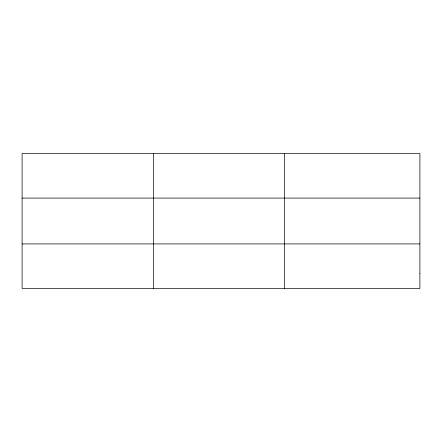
<?xml version="1.0" encoding="UTF-8"?>
<svg xmlns="http://www.w3.org/2000/svg" width="442" height="442" viewBox="0 0 442 442"><rect width="100%" height="100%" fill="white"/><g stroke="black" fill="none" stroke-linecap="round" stroke-linejoin="round"><path stroke-width="0.66" d="M153.374 288.405L153.374 153.595M284.648 288.405L284.648 153.595M22.1 198.082L419.9 198.082M22.1 243.918L419.9 243.918M419.9 273.576L419.9 288.405L22.1 288.405L22.1 153.595L419.9 153.595L419.9 273.576"/></g></svg>
